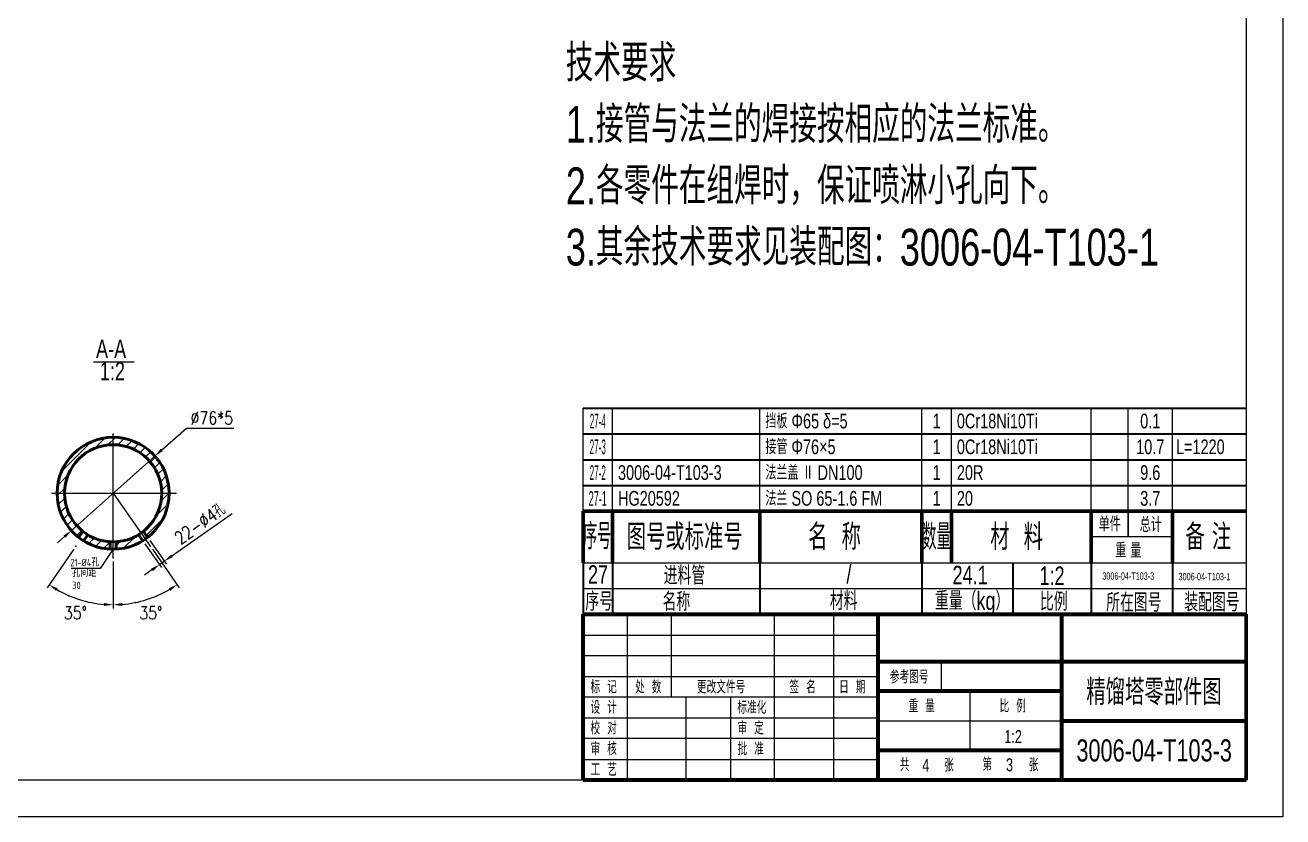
# Model space of a CAD drawing. Header units: millimetres. Extents: x -1460 to 4480, y -25 to 4175.
# Drawn here: x 2773 to 4480, y -25 to 1050 of the extents above; entities that cross this region are included whole.
import ezdxf
from ezdxf.enums import TextEntityAlignment as Align

# ---------------------------------------------------------------- set-up
doc = ezdxf.new("R2010")
doc.units = ezdxf.units.MM
doc.header["$LTSCALE"] = 10
doc.linetypes.add('ACAD_ISO10W100', pattern=[18.7, 12, -3, 0.7, -3])
for name, color, linetype, lineweight in [('中心线', 1, 'ACAD_ISO10W100', 18), ('中粗线', 4, 'Continuous', 35), ('剖面线', 5, 'Continuous', 15), ('文本', 7, 'Continuous', 18), ('标注层', 7, 'Continuous', 18), ('粗实线', 2, 'Continuous', 50), ('细实线', 7, 'Continuous', 18)]:
    doc.layers.add(name, color=color, linetype=linetype, lineweight=lineweight)
doc.styles.add('HGCAD', font='HGCAD.SHX', dxfattribs={"width": 0.75, "bigfont": 'HZTXT.SHX'})
doc.styles.add('PC_TEXTSTYLE', font='isocp.shx', dxfattribs={"width": 0.8, "bigfont": 'hzfs.shx'})
doc.styles.add('TH_GBDIM', font='romans.shx', dxfattribs={"width": 0.8, "bigfont": 'gbcbig.shx'})
doc.dimstyles.new('HGCAD$0', dxfattribs={"dimtxt": 3.5, "dimasz": 2.5, "dimexe": 1, "dimexo": 1, "dimgap": 1, "dimtad": 1, "dimdec": 1, "dimdsep": 46, "dimtxsty": 'HGCAD', "dimcen": 0, "dimclrd": 130, "dimclre": 130, "dimclrt": 3, "dimadec": 1, "dimazin": 0, "dimtfac": 0.714286, "dimtmove": 0, "dimatfit": 1, "dimfxl": 0, "dimtzin": 0, "dimlwd": -1, "dimlwe": -1, "dimarcsym": 0})
doc.dimstyles.new('HGCAD$2', dxfattribs={"dimtxt": 3.5, "dimasz": 2.5, "dimexe": 1, "dimexo": 1, "dimgap": 1, "dimtad": 2, "dimtih": 1, "dimdec": 1, "dimdsep": 46, "dimtxsty": 'HGCAD', "dimcen": 0, "dimclrd": 130, "dimclre": 130, "dimclrt": 3, "dimadec": 0, "dimazin": 0, "dimtfac": 0.714286, "dimtmove": 0, "dimatfit": 1, "dimfxl": 0, "dimtzin": 0, "dimlwd": -1, "dimlwe": -1, "dimarcsym": 0})
doc.dimstyles.new('HGCAD$3', dxfattribs={"dimtxt": 3.5, "dimasz": 2.5, "dimexe": 1, "dimexo": 1, "dimgap": 1, "dimtad": 1, "dimtoh": 1, "dimdec": 1, "dimdsep": 46, "dimtxsty": 'HGCAD', "dimcen": 0, "dimclrd": 130, "dimclre": 130, "dimclrt": 3, "dimadec": 1, "dimazin": 0, "dimtfac": 0.714286, "dimtmove": 0, "dimatfit": 1, "dimfxl": 0, "dimtzin": 0, "dimlwd": -1, "dimlwe": -1, "dimarcsym": 0})

# ---------------------------------------------------------------- blocks, each defined once
blk = doc.blocks.new('HGCAD#HGTFTK~A2H~HGCAD图框')
at = {"layer": '细实线', "color": 7}
blk.add_lwpolyline([(10, -10), (-584, -10), (-584, 410), (10, 410)], close=True, dxfattribs=at)
at = {"layer": '细实线', "color": 2}
blk.add_lwpolyline([(0, 0), (-559, 0), (-559, 400), (0, 400)], close=True, dxfattribs=at)
blk = doc.blocks.new('HGCAD#HGTFMXT~HGCAD明细表标题')
at = {"color": 4, "linetype": 'Continuous', "lineweight": 60}
for p, q in [((-180, 0), (-180, 14)), ((-180, 14), (0, 14)), ((-172, 14), (-172, 0)), ((-132, 14), (-132, 0)), ((-88, 14), (-88, 0)), ((-80, 14), (-80, 0)), ((-42, 14), (-42, 0)), ((-20, 14), (-20, 0))]:
    blk.add_line(p, q, dxfattribs=at)
at = {"layer": '标注层'}
for p, q in [((-32, 14), (-32, 7)), ((-32, 7), (-32, 14)), ((-20, 7), (-42, 7))]:
    blk.add_line(p, q, dxfattribs=at)
at = {"layer": '标注层', "style": 'HGCAD'}
for s, height, width, p in [('序号', 7, 0.55, (-180, 3.68)), ('图号或标准号', 7, 0.75, (-168.15, 3.5)), ('名  称', 7, 0.75, (-118.87, 3.5)), ('数量', 7, 0.55, (-87.87, 3.5)), ('材  料', 7, 0.75, (-69.43, 3.5)), ('单件', 4, 0.75, (-40, 8.52)), ('总计', 4, 0.75, (-28.85, 8.34)), ('备 注', 7, 0.75, (-16.44, 3.5)), ('重 量', 4, 0.75, (-35.51, 1.38))]:
    blk.add_text(s, height=height, dxfattribs=dict(at, width=width)).set_placement(p)
blk = doc.blocks.new('HGCAD#HGTFMXB~HGCAD明细表')
at = {"color": 4}
for p, q in [((-180, 0), (-180, 7)), ((-172, 0), (-172, 7)), ((-132, 0), (-132, 7)), ((-88, 0), (-88, 7)), ((-80, 0), (-80, 7)), ((-42, 0), (-42, 7)), ((-32, 0), (-32, 7)), ((-20, 0), (-20, 7))]:
    blk.add_line(p, q, dxfattribs=at)
at = {"color": 7, "linetype": 'Continuous', "lineweight": 35}
blk.add_line((-180, 7), (0, 7), dxfattribs=at)
at = {"color": 7, "linetype": 'Continuous', "lineweight": 35, "style": 'HGCAD', "width": 0.75, "flags": 8}
for tag, p in [('NO', (-176, 3.5)), ('NUM', (-84, 3.5)), ('ONE', (-37, 3.5)), ('ALL', (-26, 3.5))]:
    blk.add_attdef(tag, text='', height=4, dxfattribs=at).set_placement(p, align=Align.MIDDLE)
for tag, p in [('PARTNO', (-170.5, 3.5)), ('PARTNAME', (-130.5, 3.5)), ('MATERIAL', (-78.5, 3.5)), ('NOTICE', (-19, 3.5))]:
    blk.add_attdef(tag, text='', height=4, dxfattribs=at).set_placement(p, align=Align.MIDDLE_LEFT)
blk = doc.blocks.new('*D72')
at = {"color": 0, "ltscale": 5}
for p in [(2948.9, 464.9), (2835.4, 363.8)]:
    blk.add_point(p, dxfattribs=at)
at = {"layer": '标注层', "color": 130, "ltscale": 5}
for p, q in [((2958.2, 473.2), (2991.5, 502.9)), ((2991.5, 502.9), (3055.8, 502.9)), ((2835.4, 363.8), (2948.9, 464.9)), ((2826, 355.5), (2816.7, 347.2))]:
    blk.add_line(p, q, dxfattribs=at)
for points in [[(2956.8, 474.8), (2959.6, 471.7), (2948.9, 464.9)], [(2824.7, 357), (2827.4, 353.9), (2835.4, 363.8)]]:
    blk.add_solid(points, dxfattribs=at)
at = {"layer": '标注层', "color": 3, "ltscale": 5, "insert": (3026.1, 516.6), "char_height": 17.5, "attachment_point": 5, "style": 'TH_GBDIM', "bg_fill": 3, "box_fill_scale": 1.1, "bg_fill_color": 256, "bg_fill_true_color": 13158600, "bg_fill_transparency": 1012}
blk.add_mtext('%%C76*5', dxfattribs=at)
blk = doc.blocks.new('*D73')
at = {"color": 0, "ltscale": 5}
for p in [(2932.4, 349.9), (2938.9, 354.5), (2961.6, 322.1)]:
    blk.add_point(p, dxfattribs=at)
at = {"layer": '标注层', "color": 130, "ltscale": 5}
for p, q in [((2971.9, 329.3), (3053.8, 386.7)), ((2935.2, 345.8), (2957.9, 313.4)), ((2941.8, 350.4), (2964.5, 318)), ((2944.8, 310.3), (2934.6, 303.2)), ((2955.1, 317.5), (2961.6, 322.1))]:
    blk.add_line(p, q, dxfattribs=at)
for points in [[(2970.7, 331), (2973.1, 327.6), (2961.6, 322.1)], [(2943.6, 312), (2946, 308.6), (2955.1, 317.5)]]:
    blk.add_solid(points, dxfattribs=at)
at = {"layer": '标注层', "color": 3, "ltscale": 5, "insert": (3009.7, 373.3), "char_height": 17.5, "attachment_point": 5, "rotation": 35.0415, "style": 'TH_GBDIM', "bg_fill": 3, "box_fill_scale": 1.1, "bg_fill_color": 256, "bg_fill_true_color": 13158600, "bg_fill_transparency": 1622}
blk.add_mtext('22-%%C4孔', dxfattribs=at)
blk = doc.blocks.new('*D74')
at = {"color": 0, "ltscale": 5}
for p in [(2892.1, 494.6), (2892.1, 414.4), (2942.5, 342.4), (2892.1, 326.9)]:
    blk.add_point(p, dxfattribs=at)
at = {"layer": '标注层', "color": 130, "ltscale": 5}
for p, q in [((2945.4, 338.3), (2981.8, 286.2)), ((2892.1, 321.9), (2892.1, 257.9))]:
    blk.add_line(p, q, dxfattribs=at)
blk.add_arc((2892.1, 414.4), 151.4, 274.7309, 300.2691, dxfattribs=at)
for points in [[(2967.3, 285.3), (2969.6, 281.8), (2979, 290.3)], [(2904.7, 261.4), (2904.5, 265.5), (2892.1, 262.9)]]:
    blk.add_solid(points, dxfattribs=at)
at = {"layer": '标注层', "color": 3, "ltscale": 5, "insert": (2943.3, 252), "char_height": 17.5, "attachment_point": 5, "style": 'TH_GBDIM', "bg_fill": 3, "box_fill_scale": 1.1, "bg_fill_color": 256, "bg_fill_true_color": 13158600, "bg_fill_transparency": 77}
blk.add_mtext('35°', dxfattribs=at)
at = {"color": 0, "ltscale": 5}
blk.add_point((2922.7, 266.1), dxfattribs=at)
blk = doc.blocks.new('*D75')
at = {"color": 0, "ltscale": 5}
for p in [(2892.1, 494.6), (2892.1, 414.4), (2841.7, 342.4), (2892.1, 326.9), (2832.1, 275.3)]:
    blk.add_point(p, dxfattribs=at)
at = {"layer": '标注层', "color": 130, "ltscale": 5}
for p, q in [((2838.9, 338.3), (2802.4, 286.2)), ((2892.1, 321.9), (2892.1, 257.9))]:
    blk.add_line(p, q, dxfattribs=at)
blk.add_arc((2892.1, 414.4), 151.4, 239.7309, 265.2691, dxfattribs=at)
for points in [[(2814.7, 281.8), (2816.9, 285.3), (2805.3, 290.3)], [(2879.7, 265.5), (2879.5, 261.4), (2892.1, 262.9)]]:
    blk.add_solid(points, dxfattribs=at)
at = {"layer": '标注层', "color": 3, "ltscale": 5, "insert": (2840.9, 252), "char_height": 17.5, "attachment_point": 5, "style": 'TH_GBDIM', "bg_fill": 3, "box_fill_scale": 1.1, "bg_fill_color": 256, "bg_fill_true_color": 13158600, "bg_fill_transparency": 7}
blk.add_mtext('35°', dxfattribs=at)
blk = doc.blocks.new('HGCAD#HGTFBTL~HGCAD标题栏')
at = {"color": 4, "linetype": 'Continuous', "lineweight": 70}
for p, q in [((-180, 0), (-180, 45)), ((-180, 45), (0, 45)), ((-100, 45), (-100, 0)), ((-50, 0), (-50, 45)), ((0, 32.14), (-100, 32.14)), ((-50, 24.11), (-100, 24.11)), ((-50, 16.07), (0, 16.07)), ((-50, 8.04), (-100, 8.04)), ((0, 0), (-180, 0))]:
    blk.add_line(p, q, dxfattribs=at)
at = {"color": 7, "linetype": 'Continuous', "lineweight": 18}
for p, q in [((-168, 45), (-168, 0)), ((-156, 22.5), (-156, 45)), ((-128, 0), (-128, 45)), ((-112, 45), (-112, 0)), ((-180, 39.38), (-100, 39.38)), ((-100, 33.75), (-180, 33.75)), ((-82.78, 32.14), (-82.78, 24.11)), ((-180, 28.12), (-100, 28.12)), ((-75, 24.11), (-75, 8.04)), ((-100, 22.5), (-180, 22.5)), ((-152, 0), (-152, 22.5)), ((-140, 22.5), (-140, 0)), ((-180, 16.88), (-100, 16.88)), ((-100, 16.07), (-50, 16.07)), ((-100, 11.25), (-180, 11.25)), ((-180, 5.62), (-100, 5.62))]:
    blk.add_line(p, q, dxfattribs=at)
at = {"color": 4, "linetype": 'Continuous', "lineweight": 60}
blk.add_line((0, 0), (0, 45), dxfattribs=at)
at = {"color": 7, "linetype": 'Continuous', "lineweight": 18, "style": 'HGCAD', "width": 0.75}
for s, p in [('标  记', (-177.97, 23.53)), ('处  数', (-165.87, 23.5)), ('更改文件号', (-149.08, 23.5)), ('签  名', (-123.98, 23.5)), ('日  期', (-110.47, 23.5)), ('参考图号', (-96.71, 26.25)), ('设  计', (-177.97, 17.98)), ('标准化', (-138.09, 17.98)), ('重  量', (-91.64, 18.33)), ('比  例', (-66.93, 18.33)), ('校  对', (-177.97, 12.36)), ('审  定', (-138.05, 12.36)), ('审  核', (-177.97, 6.73)), ('批  准', (-138.05, 6.73)), ('工  艺', (-177.97, 1.11)), ('共', (-94, 2.4)), ('张', (-81.97, 2.26)), ('第', (-71.56, 2.52)), ('张', (-58.98, 2.36))]:
    blk.add_text(s, height=3.5, dxfattribs=at).set_placement(p)
at = {"color": 7, "linetype": 'Continuous', "lineweight": 18, "style": 'HGCAD', "width": 0.75, "flags": 8}
for tag, height, p in [('MATERIAL', 6, (-77.04, 38.61)), ('DRAW_NAME', 7, (-24.97, 23.88)), ('WEIGHT', 3.5, (-88.1, 12.11)), ('SCALE', 3.5, (-63.24, 11.8)), ('DRAW_NO', 6, (-24.94, 8.04)), ('SUM', 3.5, (-86.95, 4)), ('PAGE', 3.5, (-64.21, 4.14))]:
    blk.add_attdef(tag, text='', height=height, dxfattribs=at).set_placement(p, align=Align.MIDDLE_CENTER)

msp = doc.modelspace()

# ---------------------------------------------------------------- hatches: boundary and pattern name
at = {"layer": '剖面线', "ltscale": 5}
h = msp.add_hatch(dxfattribs=at)
h.set_pattern_fill('ANSI31', color=256, scale=3, style=0)
h.set_pattern_definition([(45, (-1648.349, -173.887), (-6.735192, 6.735192), [])])
h.paths.add_polyline_path([(2892.11, 480.35), (2892.11, 490.35, 0.4142136), (2816.11, 414.35), (2826.11, 414.35, -0.4142136)])
h.paths.add_polyline_path([(2892.11, 490.35), (2892.11, 480.35, -0.4142136), (2958.11, 414.35), (2968.11, 414.35, 0.4142136)])
h.paths.add_polyline_path([(2968.11, 414.35), (2958.11, 414.35, -0.2287173), (2933.17, 362.68), (2938.92, 354.48, 0.2307905)])
h.paths.add_polyline_path([(2826.11, 414.35), (2816.11, 414.35, 0.2307905), (2845.31, 354.48), (2851.06, 362.68, -0.2287173)])
edge = h.paths.add_edge_path()
edge.add_line((2896.11, 348.48), (2896.11, 338.46))
edge.add_arc((2892.11, 414.35), 76, 273.01696, 301.9831)
edge.add_line((2932.37, 349.89), (2926.63, 358.1))
edge.add_arc((2892.11, 414.35), 66, 273.4746, 301.53177, ccw=False)
edge = h.paths.add_edge_path()
edge.add_line((2888.11, 338.46), (2888.11, 348.48))
edge.add_arc((2892.11, 414.35), 66, 238.46823, 266.5254, ccw=False)
edge.add_line((2857.6, 358.1), (2851.86, 349.89))
edge.add_arc((2892.11, 414.35), 76, 238.0169, 266.98304)

# ---------------------------------------------------------------- linework, layer by layer
at = {"layer": '中心线', "ltscale": 5}
for p, q in [((2892.11, 326.88), (2892.11, 494.58)), ((2808.38, 414.35), (2977.94, 414.35)), ((2892.11, 414.35), (2942.49, 342.41))]:
    msp.add_line(p, q, dxfattribs=at)
at = {"layer": '中粗线', "ltscale": 5}
for p, q in [((3530, 320), (3530, 250)), ((3570, 320), (3570, 250)), ((3770, 320), (3770, 250)), ((3990, 320), (3990, 250)), ((4113.35, 320), (4113.35, 250)), ((4220, 320), (4220, 250)), ((4330, 320), (4330, 250))]:
    msp.add_line(p, q, dxfattribs=at)
at = {"layer": '标注层', "ltscale": 5}
for p, q in [((2865.36, 592.75), (2920.53, 592.75)), ((2891.91, 338.23), (2874.54, 312.33)), ((2874.54, 312.33), (2835.28, 312.33))]:
    msp.add_line(p, q, dxfattribs=at)
at = {"layer": '粗实线', "ltscale": 5}
for p, q in [((2851.06, 362.68), (2845.31, 354.48)), ((2933.17, 362.68), (2938.92, 354.48)), ((2857.6, 358.1), (2851.86, 349.89)), ((2926.63, 358.1), (2932.37, 349.89))]:
    msp.add_line(p, q, dxfattribs=at)
for radius in [76, 66]:
    msp.add_circle((2892.11, 414.35), radius, dxfattribs=at)
at = {"layer": '细实线', "ltscale": 5}
for p, q in [((3530, 320), (4430, 320)), ((3530, 285), (4430, 285))]:
    msp.add_line(p, q, dxfattribs=at)

# ---------------------------------------------------------------- block references
at = {"ltscale": 5}
ref = msp.add_blockref('HGCAD#HGTFMXB~HGCAD明细表', (4430, 495), dxfattribs=dict(at, xscale=5, yscale=5, zscale=5))
ref.add_attrib('NO', '27-4', dxfattribs={"color": 7, "linetype": 'Continuous', "lineweight": 35, "height": 20, "style": 'HGCAD', "width": 0.41, "flags": 8}).set_placement((3550, 512.5), align=Align.MIDDLE)
ref.add_attrib('PARTNAME', '挡板 Φ65 δ=5', dxfattribs={"color": 7, "linetype": 'Continuous', "lineweight": 35, "height": 20, "style": 'HGCAD', "width": 0.75, "flags": 8}).set_placement((3777.5, 512.5), align=Align.MIDDLE_LEFT)
ref.add_attrib('NUM', '1', dxfattribs={"color": 7, "linetype": 'Continuous', "lineweight": 35, "height": 20, "style": 'HGCAD', "width": 0.75, "flags": 8}).set_placement((4010, 512.5), align=Align.MIDDLE)
ref.add_attrib('MATERIAL', '0Cr18Ni10Ti', dxfattribs={"color": 7, "linetype": 'Continuous', "lineweight": 35, "height": 20, "style": 'HGCAD', "width": 0.75, "flags": 8}).set_placement((4037.5, 512.5), align=Align.MIDDLE_LEFT)
ref.add_attrib('ALL', '0.1', dxfattribs={"color": 7, "linetype": 'Continuous', "lineweight": 35, "height": 20, "style": 'HGCAD', "width": 0.75, "flags": 8}).set_placement((4300, 512.5), align=Align.MIDDLE)
ref = msp.add_blockref('HGCAD#HGTFMXB~HGCAD明细表', (4430, 460), dxfattribs=dict(at, xscale=5, yscale=5, zscale=5))
ref.add_attrib('NO', '27-3', dxfattribs={"color": 7, "linetype": 'Continuous', "lineweight": 35, "height": 20, "style": 'HGCAD', "width": 0.42, "flags": 8}).set_placement((3550, 477.5), align=Align.MIDDLE)
ref.add_attrib('PARTNAME', '接管 Φ76×5', dxfattribs={"color": 7, "linetype": 'Continuous', "lineweight": 35, "height": 20, "style": 'HGCAD', "width": 0.75, "flags": 8}).set_placement((3777.5, 477.5), align=Align.MIDDLE_LEFT)
ref.add_attrib('NUM', '1', dxfattribs={"color": 7, "linetype": 'Continuous', "lineweight": 35, "height": 20, "style": 'HGCAD', "width": 0.75, "flags": 8}).set_placement((4010, 477.5), align=Align.MIDDLE)
ref.add_attrib('MATERIAL', '0Cr18Ni10Ti', dxfattribs={"color": 7, "linetype": 'Continuous', "lineweight": 35, "height": 20, "style": 'HGCAD', "width": 0.75, "flags": 8}).set_placement((4037.5, 477.5), align=Align.MIDDLE_LEFT)
ref.add_attrib('ALL', '10.7', dxfattribs={"color": 7, "linetype": 'Continuous', "lineweight": 35, "height": 20, "style": 'HGCAD', "width": 0.75, "flags": 8}).set_placement((4300, 477.5), align=Align.MIDDLE)
ref.add_attrib('NOTICE', 'L=1220', dxfattribs={"color": 7, "linetype": 'Continuous', "lineweight": 35, "height": 20, "style": 'HGCAD', "width": 0.75, "flags": 8}).set_placement((4335, 477.5), align=Align.MIDDLE_LEFT)
ref = msp.add_blockref('HGCAD#HGTFMXB~HGCAD明细表', (4430, 425), dxfattribs=dict(at, xscale=5, yscale=5, zscale=5))
ref.add_attrib('NO', '27-2', dxfattribs={"color": 7, "linetype": 'Continuous', "lineweight": 35, "height": 20, "style": 'HGCAD', "width": 0.42, "flags": 8}).set_placement((3550, 442.5), align=Align.MIDDLE)
ref.add_attrib('PARTNO', '3006-04-T103-3', dxfattribs={"color": 7, "linetype": 'Continuous', "lineweight": 35, "height": 20, "style": 'HGCAD', "width": 0.75, "flags": 8}).set_placement((3577.5, 442.5), align=Align.MIDDLE_LEFT)
ref.add_attrib('PARTNAME', '法兰盖 Ⅱ DN100', dxfattribs={"color": 7, "linetype": 'Continuous', "lineweight": 35, "height": 20, "style": 'HGCAD', "width": 0.75, "flags": 8}).set_placement((3777.5, 442.5), align=Align.MIDDLE_LEFT)
ref.add_attrib('NUM', '1', dxfattribs={"color": 7, "linetype": 'Continuous', "lineweight": 35, "height": 20, "style": 'HGCAD', "width": 0.75, "flags": 8}).set_placement((4010, 442.5), align=Align.MIDDLE)
ref.add_attrib('MATERIAL', '20R', dxfattribs={"color": 7, "linetype": 'Continuous', "lineweight": 35, "height": 20, "style": 'HGCAD', "width": 0.75, "flags": 8}).set_placement((4037.5, 442.5), align=Align.MIDDLE_LEFT)
ref.add_attrib('ALL', '9.6', dxfattribs={"color": 7, "linetype": 'Continuous', "lineweight": 35, "height": 20, "style": 'HGCAD', "width": 0.75, "flags": 8}).set_placement((4300, 442.5), align=Align.MIDDLE)
ref = msp.add_blockref('HGCAD#HGTFMXB~HGCAD明细表', (4430, 390), dxfattribs=dict(at, xscale=5, yscale=5, zscale=5))
ref.add_attrib('NO', '27-1', dxfattribs={"color": 7, "linetype": 'Continuous', "lineweight": 35, "height": 20, "style": 'HGCAD', "width": 0.47, "flags": 8}).set_placement((3550, 407.5), align=Align.MIDDLE)
ref.add_attrib('PARTNO', 'HG20592', dxfattribs={"color": 7, "linetype": 'Continuous', "lineweight": 35, "height": 20, "style": 'HGCAD', "width": 0.75, "flags": 8}).set_placement((3577.5, 407.5), align=Align.MIDDLE_LEFT)
ref.add_attrib('PARTNAME', '法兰 SO 65-1.6 FM', dxfattribs={"color": 7, "linetype": 'Continuous', "lineweight": 35, "height": 20, "style": 'HGCAD', "width": 0.75, "flags": 8}).set_placement((3777.5, 407.5), align=Align.MIDDLE_LEFT)
ref.add_attrib('NUM', '1', dxfattribs={"color": 7, "linetype": 'Continuous', "lineweight": 35, "height": 20, "style": 'HGCAD', "width": 0.75, "flags": 8}).set_placement((4010, 407.5), align=Align.MIDDLE)
ref.add_attrib('MATERIAL', '20', dxfattribs={"color": 7, "linetype": 'Continuous', "lineweight": 35, "height": 20, "style": 'HGCAD', "width": 0.75, "flags": 8}).set_placement((4037.5, 407.5), align=Align.MIDDLE_LEFT)
ref.add_attrib('ALL', '3.7', dxfattribs={"color": 7, "linetype": 'Continuous', "lineweight": 35, "height": 20, "style": 'HGCAD', "width": 0.75, "flags": 8}).set_placement((4300, 407.5), align=Align.MIDDLE)
at = {"ltscale": 5, "xscale": 5, "yscale": 5, "zscale": 5}
msp.add_blockref('HGCAD#HGTFMXT~HGCAD明细表标题', (4430, 320), dxfattribs=at)
at = {"layer": '粗实线', "ltscale": 5, "xscale": 5, "yscale": 5, "zscale": 5}
msp.add_blockref('HGCAD#HGTFTK~A2H~HGCAD图框', (4430, 25), dxfattribs=at)
at = {"layer": '细实线', "ltscale": 5, "xscale": 5, "yscale": 5, "zscale": 5}
msp.add_blockref('HGCAD#HGTFBTL~HGCAD标题栏', (4430, 25), dxfattribs=at).add_auto_attribs({'SCALE': '1:2', 'DRAW_NO': '3006-04-T103-3', 'DRAW_NAME': '精馏塔零部件图', 'SUM': '4', 'PAGE': '3'})

# ---------------------------------------------------------------- texts
at = {"layer": '文本', "ltscale": 5, "attachment_point": 1, "style": 'HGCAD'}
for s, insert, char_height, width in [('技术要求\\P1.接管与法兰的焊接按相应的法兰标准。\\P2.各零件在组焊时，保证喷淋小孔向下。\\P3.其余技术要求见装配图：3006-04-T103-1', (3506.6, 1023.58), 50, 926.7033), ('\\pi85.135;/', (3802.45, 316.81), 25, 180.3655), ('3006-04-T103-3', (4235, 306.94), 10, 105.8665), ('3006-04-T103-1', (4338.39, 306.28), 10, 105.8665), ('\\pi83.095;名称', (3554.93, 279.6), 25, 200), ('\\pi92.505;材料', (3772.65, 280.8), 25, 220), ('\\pi16.952;重量（kg）', (3990.81, 280.87), 25, 123.3504), ('\\pi36.937;比例', (4113.33, 279.67), 25, 106.6496), ('\\pi18.976;所在图号', (4221.22, 278.52), 25, 110), ('\\pi13.903;装配图号', (4332.33, 278.83), 25, 100)]:
    msp.add_mtext(s, dxfattribs=dict(at, insert=insert, char_height=char_height, width=width))
at = {"layer": '标注层', "ltscale": 5}
for s, insert, char_height, width, attachment_point, style in [('A-A', (2868.93, 622.9), 25, 76.3846, 1, 'HGCAD'), ('1:2', (2874.08, 592.75), 25, 76.3846, 1, 'HGCAD'), ('21-%%C4孔', (2873.25, 325.29), 10, 47.0058, 3, 'PC_TEXTSTYLE'), ('孔间距30', (2836.68, 310.94), 10, 37.0962, 1, 'PC_TEXTSTYLE')]:
    msp.add_mtext(s, dxfattribs=dict(at, insert=insert, char_height=char_height, width=width, attachment_point=attachment_point, style=style))
at = {"layer": '粗实线', "ltscale": 5, "insert": (3533.12, 279.81), "char_height": 25, "width": 40, "attachment_point": 1, "style": 'HGCAD'}
msp.add_mtext('{\\C0;序号}', dxfattribs=at)
at = {"layer": '细实线', "ltscale": 5, "char_height": 25, "attachment_point": 1, "style": 'HGCAD'}
for s, insert, width in [('27', (3536.66, 316.71), 32.0245), ('\\pi64.706;进料管', (3574.85, 315.19), 182.4137), ('\\pi36.768;24.1', (3994.86, 315.93), 113.2002), ('\\pi31.721;1:2', (4117.9, 314.99), 95.8946)]:
    msp.add_mtext(s, dxfattribs=dict(at, insert=insert, width=width))

# ---------------------------------------------------------------- next in the draw order: dimensions: what is measured, and where the dimension line sits
at = {"layer": '标注层', "ltscale": 5}
dim = msp.add_diameter_dim_2p(p1=(2835.37, 363.79), p2=(2948.85, 464.92), text='%%C76*5', dimstyle='HGCAD$3', override={"dimscale": 5, "dimtxsty": 'TH_GBDIM', "dimadec": 0, "dimtfill": 0, "dimarcsym": 0}, dxfattribs=at)
dim.commit()
dim.dimension.update_dxf_attribs({"geometry": '*D72', "text_midpoint": (3026.13, 502.89), "dimtype": 163})

# ---------------------------------------------------------------- next in the draw order: linework, layer by layer
at = {"layer": '粗实线', "ltscale": 5}
for p, q in [((2888.11, 348.48), (2888.11, 338.46)), ((2896.11, 348.48), (2896.11, 338.46))]:
    msp.add_line(p, q, dxfattribs=at)

# ---------------------------------------------------------------- next in the draw order: dimensions: what is measured, and where the dimension line sits
at = {"layer": '标注层', "ltscale": 5}
dim = msp.add_aligned_dim(p1=(2932.37, 349.89), p2=(2938.92, 354.48), distance=-39.55, text='22-%%C4孔', dimstyle='HGCAD$0', override={"dimscale": 5, "dimtxsty": 'TH_GBDIM', "dimadec": 0, "dimtfill": 0, "dimarcsym": 0}, dxfattribs=at)
dim.commit()
dim.dimension.update_dxf_attribs({"geometry": '*D73', "text_midpoint": (3009.72, 373.33)})

# ---------------------------------------------------------------- next in the draw order: dimensions: what is measured, and where the dimension line sits
dim = msp.add_angular_dim_2l(base=(2922.73, 266.05), line1=((2892.11, 414.35), (2942.49, 342.41)), line2=((2892.11, 326.88), (2892.11, 494.58)), dimstyle='HGCAD$2', override={"dimscale": 5, "dimtxsty": 'TH_GBDIM', "dimtfill": 0, "dimarcsym": 0}, dxfattribs=at)
dim.commit()
dim.dimension.update_dxf_attribs({"geometry": '*D74', "text_midpoint": (2943.31, 251.98)})

# ---------------------------------------------------------------- next in the draw order: dimensions: what is measured, and where the dimension line sits
dim = msp.add_angular_dim_2l(base=(2832.14, 275.31), line1=((2892.11, 414.35), (2841.73, 342.41)), line2=((2892.11, 326.88), (2892.11, 494.58)), dimstyle='HGCAD$2', override={"dimscale": 5, "dimtxsty": 'TH_GBDIM', "dimtfill": 0, "dimarcsym": 0}, dxfattribs=at)
dim.commit()
dim.dimension.update_dxf_attribs({"geometry": '*D75', "text_midpoint": (2840.92, 251.98)})

doc.saveas('drawing.dxf')
